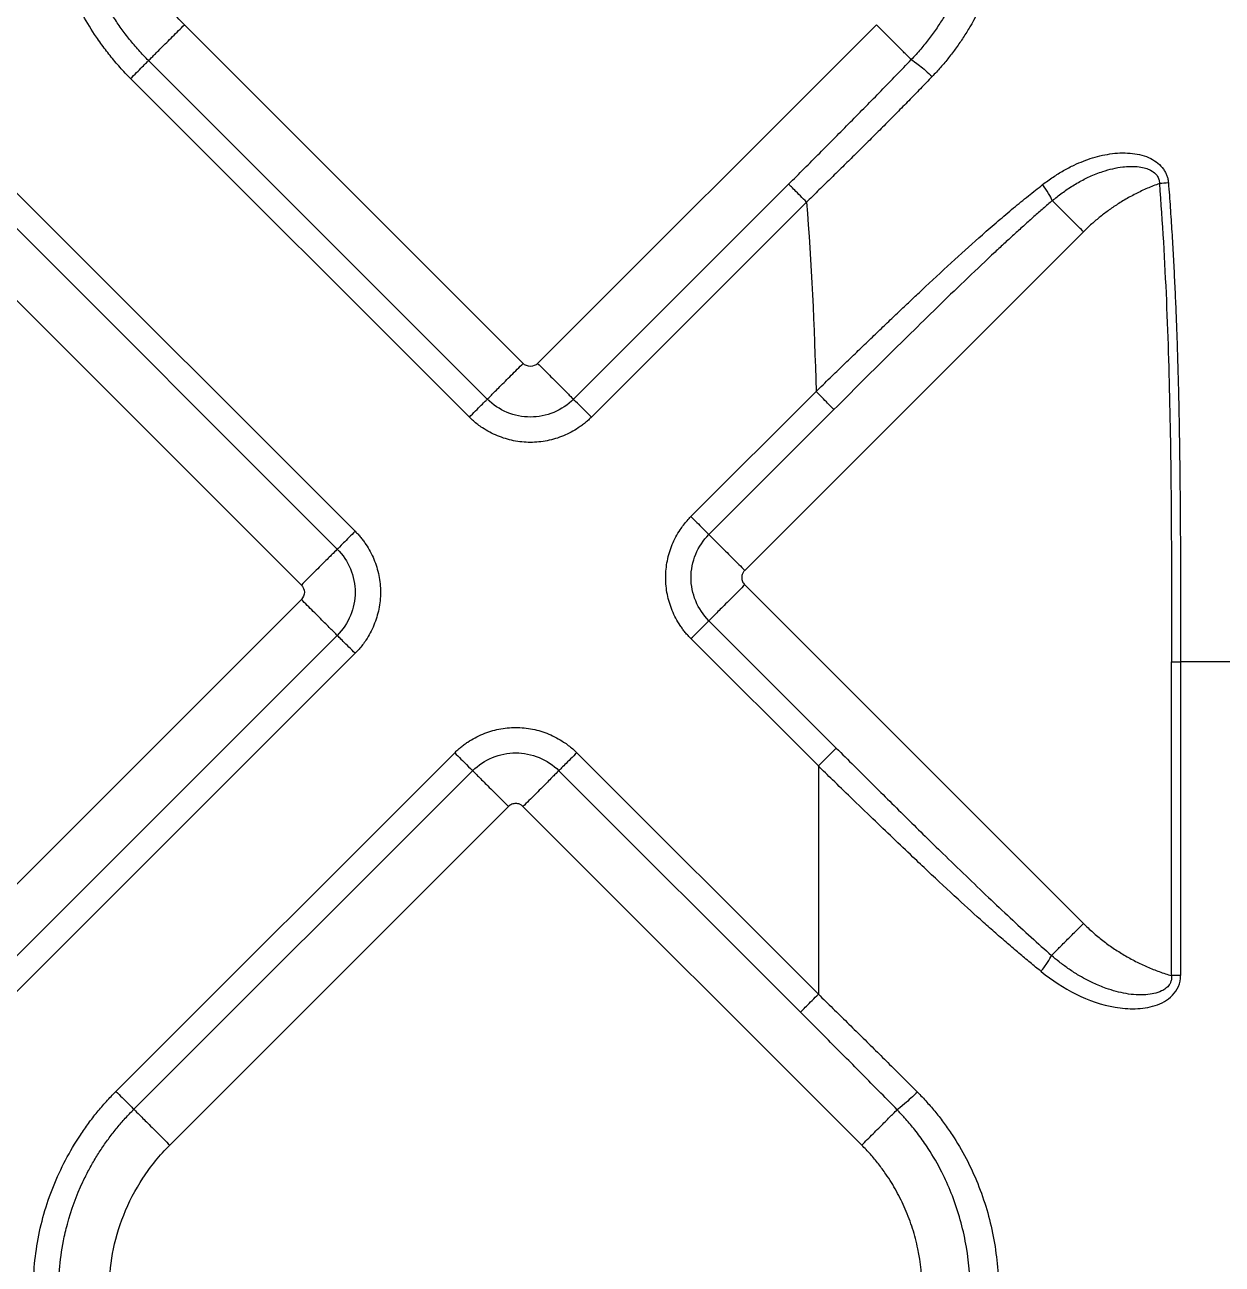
# Model space of a CAD drawing. Extents: x 0 to 84, y -21 to 126.
# Drawn here: x 53.73 to 56.058, y 36.612 to 39.023 of the extents above; entities that cross this region are included whole.
import ezdxf

# ---------------------------------------------------------------- set-up
doc = ezdxf.new("R2010")
doc.units = 0
doc.header["$MEASUREMENT"] = 0
doc.layers.add('1', color=4, linetype='Continuous')

# ---------------------------------------------------------------- blocks, each defined once
blk = doc.blocks.new('PRODIGY')
at = {"layer": '1', "color": 3, "linetype": 'Continuous', "lineweight": 25}
for p, q in [((54.6986, 38.3647), (54.04, 39.0234)), ((54.7269, 38.3647), (55.3856, 39.0234)), ((54.6289, 38.295), (53.9703, 38.9537)), ((54.5941, 38.2602), (53.9354, 38.9188)), ((54.7966, 38.295), (55.2149, 38.7133)), ((53.7134, 38.6968), (54.3721, 38.0382)), ((55.2498, 38.6785), (54.8315, 38.2602)), ((53.6786, 38.662), (54.3372, 38.0033)), ((55.7882, 38.6208), (55.1295, 37.9621)), ((53.6089, 38.5923), (54.2675, 37.9336)), ((55.025, 38.0667), (55.2683, 38.31)), ((55.3031, 38.2751), (55.0598, 38.0318)), ((55.1295, 37.9338), (55.7882, 37.2752)), ((54.2675, 37.9053), (53.6089, 37.2467)), ((55.0598, 37.8641), (55.3075, 37.6164)), ((54.3372, 37.8356), (53.6786, 37.177)), ((55.2727, 37.5816), (55.025, 37.8293)), ((54.3721, 37.8008), (53.7134, 37.1421)), ((55.9594, 37.1737), (55.9594, 37.7842)), ((55.977, 37.7843), (55.977, 37.1737)), ((53.9069, 36.9486), (54.5656, 37.6073)), ((54.803, 37.6073), (55.2727, 37.1376)), ((53.9418, 36.9138), (54.6004, 37.5724)), ((55.2378, 37.1027), (54.7681, 37.5724)), ((55.2727, 37.5816), (55.2727, 37.1376)), ((54.0115, 36.844), (54.6701, 37.5027)), ((55.3571, 36.844), (54.6984, 37.5027))]:
    blk.add_line(p, q, dxfattribs=at)
for points, knots in [([(55.2762, 42.4008), (55.3059, 42.3711), (55.3644, 42.3126), (55.4505, 42.2258), (55.5334, 42.1414), (55.6129, 42.0591), (55.7381, 41.9271), (55.9065, 41.7423), (56.1149, 41.4932), (56.3135, 41.2287), (56.5001, 40.9444), (56.6677, 40.6449), (56.8149, 40.3282), (56.9368, 40.0011), (57.0324, 39.6686), (57.1019, 39.3411), (57.1497, 39.018), (57.1797, 38.6988), (57.193, 38.4374), (57.1987, 38.2332), (57.201, 38.0846), (57.2021, 37.9348), (57.2021, 37.8346), (57.2022, 37.7843)], [0, 0, 0, 0, 0.024284, 0.047825, 0.070619, 0.092663, 0.113954, 0.175776, 0.237143, 0.301604, 0.366855, 0.433504, 0.499789, 0.56856, 0.635144, 0.69965, 0.762122, 0.823968, 0.885028, 0.913435, 0.94207, 0.970927, 1, 1, 1, 1]), ([(53.9354, 38.9188), (53.9319, 38.9224), (53.9249, 38.9295), (53.9148, 38.9405), (53.905, 38.9518), (53.8955, 38.9633), (53.8863, 38.9751), (53.8774, 38.9872), (53.8622, 39.009), (53.8422, 39.0416), (53.8188, 39.0889), (53.7991, 39.1411), (53.7816, 39.2092), (53.7739, 39.2784), (53.7752, 39.3468), (53.7819, 39.4026), (53.7944, 39.4577), (53.8128, 39.5113), (53.8367, 39.5627), (53.8606, 39.6031), (53.8819, 39.6338), (53.8987, 39.6556), (53.9165, 39.6764), (53.9291, 39.6895), (53.9354, 39.6959)], [0, 0, 0, 0, 0.017341, 0.034665, 0.051985, 0.069313, 0.086663, 0.104047, 0.121478, 0.179141, 0.236743, 0.304922, 0.372836, 0.480686, 0.54577, 0.610337, 0.67596, 0.741895, 0.807114, 0.872629, 0.904913, 0.936849, 0.968517, 1, 1, 1, 1]), ([(55.4885, 39.6878), (55.4917, 39.6843), (55.4981, 39.6773), (55.5074, 39.6664), (55.5164, 39.6553), (55.5251, 39.6439), (55.5336, 39.6323), (55.5419, 39.6203), (55.5563, 39.5983), (55.5753, 39.5654), (55.6035, 39.5054), (55.629, 39.4259), (55.6429, 39.3249), (55.6394, 39.2219), (55.6199, 39.1355), (55.5939, 39.0688), (55.5731, 39.0283), (55.5547, 38.9987), (55.541, 38.9786), (55.5262, 38.9592), (55.5106, 38.9404), (55.4995, 38.9285), (55.4939, 38.9226)], [0, 0, 0, 0, 0.01692, 0.033888, 0.050913, 0.068002, 0.085163, 0.102402, 0.119728, 0.178784, 0.237696, 0.355572, 0.473917, 0.598774, 0.720988, 0.788048, 0.854539, 0.883635, 0.912678, 0.941719, 0.970809, 1, 1, 1, 1]), ([(53.9703, 38.9537), (53.967, 38.957), (53.9605, 38.9636), (53.9511, 38.9738), (53.9421, 38.9842), (53.9334, 38.9948), (53.9251, 39.0055), (53.9171, 39.0163), (53.9095, 39.0272), (53.9023, 39.0382), (53.8954, 39.0493), (53.8889, 39.0605), (53.8827, 39.0717), (53.8768, 39.0831), (53.8712, 39.0945), (53.8636, 39.1113), (53.8504, 39.1441), (53.8355, 39.1938), (53.8266, 39.2472), (53.8231, 39.2987), (53.8244, 39.3488), (53.8312, 39.3973), (53.8447, 39.4552), (53.8616, 39.5014), (53.8823, 39.5426), (53.8947, 39.5645), (53.908, 39.5856), (53.9223, 39.6059), (53.9375, 39.6252), (53.9534, 39.6437), (53.9647, 39.6553), (53.9703, 39.6611)], [0, 0, 0, 0, 0.017777, 0.035429, 0.05295, 0.070335, 0.087579, 0.104677, 0.121626, 0.138421, 0.155059, 0.171537, 0.18785, 0.204007, 0.220236, 0.23663, 0.2744, 0.355233, 0.434068, 0.480754, 0.552372, 0.624938, 0.667358, 0.779414, 0.811539, 0.843523, 0.875326, 0.90691, 0.93824, 0.96928, 1, 1, 1, 1]), ([(55.4473, 39.6531), (55.4505, 39.6497), (55.4569, 39.6427), (55.4661, 39.632), (55.4749, 39.6211), (55.4835, 39.6099), (55.4917, 39.5986), (55.4996, 39.587), (55.5071, 39.5753), (55.5143, 39.5633), (55.5212, 39.5512), (55.5278, 39.539), (55.534, 39.5265), (55.5399, 39.5139), (55.5455, 39.5012), (55.5507, 39.4883), (55.5556, 39.4753), (55.5602, 39.4622), (55.5644, 39.4489), (55.5682, 39.4355), (55.5718, 39.422), (55.5749, 39.4084), (55.5783, 39.3922), (55.5815, 39.3731), (55.5843, 39.3513), (55.5862, 39.3292), (55.5871, 39.3071), (55.5872, 39.2848), (55.5862, 39.2624), (55.5843, 39.2399), (55.5813, 39.2174), (55.5773, 39.1948), (55.5723, 39.1723), (55.5661, 39.1498), (55.5588, 39.1274), (55.5503, 39.105), (55.5406, 39.0829), (55.5296, 39.0608), (55.5173, 39.039), (55.5036, 39.0175), (55.4884, 38.9963), (55.4718, 38.9755), (55.4595, 38.9623), (55.4534, 38.9556)], [0, 0, 0, 0, 0.0184524, 0.0368438, 0.0551809, 0.0734701, 0.0917175, 0.1099286, 0.1281088, 0.1462632, 0.1643963, 0.1825126, 0.2006165, 0.2187119, 0.2368027, 0.2548927, 0.2729855, 0.2910848, 0.309194, 0.3273167, 0.3454565, 0.3636171, 0.3818022, 0.4103716, 0.4390267, 0.4677849, 0.4966652, 0.5256885, 0.5548765, 0.5842485, 0.613828, 0.6436443, 0.6737311, 0.7041268, 0.7348736, 0.7660181, 0.7976104, 0.8297053, 0.8623617, 0.8956444, 0.9296243, 0.9643801, 1, 1, 1, 1]), ([(54.04, 39.0234), (54.0204, 39.043), (54.0028, 39.0647), (53.9728, 39.1106), (53.9603, 39.1348), (53.9408, 39.1843), (53.9336, 39.2095), (53.9244, 39.2592), (53.9223, 39.2837), (53.9223, 39.3311), (53.9244, 39.3556), (53.9336, 39.4053), (53.9408, 39.4305), (53.9603, 39.48), (53.9728, 39.5042), (54.0028, 39.5501), (54.0204, 39.5718), (54.04, 39.5914)], [0, 0, 0, 0, 0.125, 0.125, 0.25, 0.25, 0.375, 0.375, 0.5, 0.5, 0.625, 0.625, 0.75, 0.75, 0.875, 0.875, 1, 1, 1, 1]), ([(53.9703, 38.9537), (53.9716, 38.955), (53.9743, 38.9577), (53.9826, 38.9661), (53.9883, 38.9717), (54.0016, 38.985), (54.0092, 38.9926), (54.0247, 39.0081), (54.0326, 39.016), (54.04, 39.0234)], [0, 0, 0, 0, 0.25, 0.25, 0.5, 0.5, 0.75, 0.75, 1, 1, 1, 1]), ([(55.4534, 38.9556), (55.4513, 38.9577), (55.4479, 38.961), (55.439, 38.97), (55.4333, 38.9757), (55.4206, 38.9884), (55.4136, 38.9954), (55.3994, 39.0095), (55.3923, 39.0167), (55.3856, 39.0234)], [0, 0, 0, 0, 0.25, 0.25, 0.5, 0.5, 0.75, 0.75, 1, 1, 1, 1]), ([(53.9354, 38.9188), (53.9391, 38.9225), (53.943, 38.9265), (53.9508, 38.9342), (53.9546, 38.938), (53.9613, 38.9447), (53.9641, 38.9475), (53.9683, 38.9517), (53.9696, 38.953), (53.9703, 38.9537)], [0, 0, 0, 0, 0.25, 0.25, 0.5, 0.5, 0.75, 0.75, 1, 1, 1, 1]), ([(55.2149, 38.7133), (55.225, 38.7234), (55.2452, 38.7436), (55.2753, 38.7739), (55.3053, 38.8041), (55.3352, 38.8344), (55.365, 38.8646), (55.3946, 38.8949), (55.4241, 38.9252), (55.4436, 38.9455), (55.4534, 38.9556)], [0, 0, 0, 0, 0.125775, 0.251309, 0.37661, 0.501689, 0.626557, 0.751223, 0.8757, 1, 1, 1, 1]), ([(55.4534, 38.9556), (55.4565, 38.9542), (55.4624, 38.9501), (55.477, 38.9382), (55.4857, 38.9304), (55.4939, 38.9226)], [0, 0, 0, 0, 0.5, 0.5, 1, 1, 1, 1]), ([(55.4939, 38.9226), (55.4863, 38.9147), (55.4712, 38.899), (55.4485, 38.8757), (55.4258, 38.8527), (55.4033, 38.83), (55.3809, 38.8076), (55.3587, 38.7855), (55.3366, 38.7636), (55.3147, 38.742), (55.2929, 38.7206), (55.2713, 38.6995), (55.2569, 38.6855), (55.2498, 38.6785)], [0, 0, 0, 0, 0.095402, 0.189881, 0.283445, 0.376104, 0.467864, 0.558735, 0.648723, 0.737837, 0.826083, 0.913468, 1, 1, 1, 1]), ([(55.7088, 38.7125), (55.7122, 38.7151), (55.7188, 38.7201), (55.729, 38.7271), (55.7392, 38.7337), (55.7495, 38.7398), (55.7599, 38.7455), (55.7726, 38.7518), (55.7879, 38.7584), (55.8124, 38.7669), (55.8444, 38.7742), (55.8829, 38.7749), (55.9135, 38.7675), (55.933, 38.7548), (55.9422, 38.7451), (55.9476, 38.7365), (55.9506, 38.7299), (55.9526, 38.723), (55.9531, 38.7183), (55.9534, 38.7159)], [0, 0, 0, 0, 0.0432473, 0.0857837, 0.1276614, 0.1689354, 0.2096631, 0.2499045, 0.3169554, 0.3830118, 0.5215077, 0.66075, 0.7902274, 0.8486307, 0.9023594, 0.9277924, 0.9523568, 0.9756926, 1, 1, 1, 1]), ([(55.7276, 38.6813), (55.7307, 38.6839), (55.7369, 38.689), (55.7467, 38.6964), (55.7568, 38.7035), (55.7673, 38.7103), (55.7783, 38.7168), (55.7893, 38.7228), (55.805, 38.7303), (55.8234, 38.7377), (55.845, 38.7438), (55.8673, 38.7478), (55.8881, 38.7485), (55.9054, 38.7458), (55.9168, 38.7419), (55.9254, 38.7367), (55.9317, 38.73), (55.9347, 38.7243), (55.9358, 38.7189), (55.9358, 38.7161), (55.9358, 38.7146)], [0, 0, 0, 0, 0.049075, 0.098952, 0.149655, 0.201216, 0.25365, 0.30695, 0.35578, 0.469344, 0.55264, 0.635234, 0.752272, 0.810645, 0.853504, 0.903807, 0.932994, 0.96685, 0.980816, 1, 1, 1, 1]), ([(55.2498, 38.6785), (55.2459, 38.6824), (55.2417, 38.6866), (55.2337, 38.6945), (55.2299, 38.6983), (55.2234, 38.7049), (55.2207, 38.7076), (55.2168, 38.7115), (55.2155, 38.7127), (55.2149, 38.7133)], [0, 0, 0, 0, 0.25, 0.25, 0.5, 0.5, 0.75, 0.75, 1, 1, 1, 1]), ([(55.2683, 38.31), (55.2773, 38.3188), (55.2952, 38.3362), (55.3215, 38.3617), (55.3469, 38.3863), (55.3715, 38.4099), (55.3951, 38.4326), (55.4178, 38.4543), (55.4397, 38.4751), (55.4607, 38.4949), (55.4933, 38.5255), (55.5367, 38.5657), (55.5838, 38.6082), (55.6219, 38.6415), (55.6517, 38.6668), (55.6805, 38.6904), (55.6995, 38.7053), (55.7088, 38.7125)], [0, 0, 0, 0, 0.0632587, 0.1243315, 0.1832352, 0.2399848, 0.2945941, 0.3470754, 0.3974397, 0.445697, 0.4918563, 0.6215445, 0.742252, 0.8111445, 0.8770419, 0.9399809, 1, 1, 1, 1]), ([(55.7276, 38.6813), (55.7262, 38.6852), (55.7237, 38.69), (55.7172, 38.7007), (55.7132, 38.7067), (55.7088, 38.7125)], [0, 0, 0, 0, 0.5, 0.5, 1, 1, 1, 1]), ([(55.9358, 38.7146), (55.9319, 38.7131), (55.924, 38.7102), (55.9124, 38.7053), (55.901, 38.7002), (55.8897, 38.6946), (55.8786, 38.6887), (55.8676, 38.6824), (55.8541, 38.6742), (55.8384, 38.6636), (55.8209, 38.6503), (55.804, 38.6361), (55.7935, 38.6259), (55.7882, 38.6208)], [0, 0, 0, 0, 0.071362, 0.142629, 0.213873, 0.285164, 0.356572, 0.428168, 0.500021, 0.625577, 0.750508, 0.875189, 1, 1, 1, 1]), ([(55.9358, 38.7146), (55.9475, 38.5639), (55.9534, 38.4109), (55.9579, 38.1793), (55.9587, 38.1017), (55.9592, 37.9849), (55.9593, 37.9459), (55.9594, 37.8873), (55.9594, 37.8629), (55.9594, 37.8384), (55.9594, 37.8311), (55.9594, 37.8286), (55.9594, 37.8234), (55.9594, 37.8206), (55.9594, 37.8117), (55.9594, 37.8055), (55.9594, 37.7943), (55.9594, 37.7892), (55.9594, 37.7842)], [0, 0, 0, 0, 0.5, 0.5, 0.75, 0.75, 0.875, 0.875, 0.9375, 0.953125, 0.953125, 0.960938, 0.960938, 0.96875, 0.96875, 0.984375, 0.984375, 1, 1, 1, 1]), ([(55.9534, 38.7159), (55.9546, 38.6999), (55.957, 38.6681), (55.9601, 38.6205), (55.9628, 38.5734), (55.9652, 38.5267), (55.9673, 38.4805), (55.9691, 38.4348), (55.9707, 38.3896), (55.972, 38.3449), (55.9731, 38.3007), (55.9754, 38.1931), (55.977, 38.021), (55.977, 37.8635), (55.977, 37.7843)], [0, 0, 0, 0, 0.051633, 0.102774, 0.153414, 0.203543, 0.253153, 0.302235, 0.350779, 0.398776, 0.446219, 0.493097, 0.745096, 1, 1, 1, 1]), ([(55.7276, 38.6813), (55.7218, 38.6763), (55.7098, 38.6661), (55.6918, 38.6502), (55.6735, 38.6338), (55.6548, 38.6168), (55.6356, 38.5992), (55.6051, 38.5708), (55.563, 38.531), (55.5106, 38.4804), (55.4586, 38.4295), (55.4072, 38.3787), (55.3553, 38.3272), (55.3206, 38.2925), (55.3031, 38.2751)], [0, 0, 0, 0, 0.039812, 0.080745, 0.122804, 0.165992, 0.210315, 0.255775, 0.37943, 0.506106, 0.627516, 0.750284, 0.874437, 1, 1, 1, 1]), ([(55.7882, 38.6208), (55.7828, 38.6262), (55.7771, 38.6318), (55.7658, 38.6432), (55.76, 38.649), (55.7491, 38.6598), (55.744, 38.665), (55.7348, 38.6741), (55.7309, 38.6781), (55.7276, 38.6813)], [0, 0, 0, 0, 0.25, 0.25, 0.5, 0.5, 0.75, 0.75, 1, 1, 1, 1]), ([(54.6289, 38.295), (54.6302, 38.2963), (54.633, 38.299), (54.6413, 38.3074), (54.647, 38.3131), (54.6603, 38.3264), (54.6679, 38.334), (54.6834, 38.3495), (54.6913, 38.3574), (54.6986, 38.3647)], [0, 0, 0, 0, 0.25, 0.25, 0.5, 0.5, 0.75, 0.75, 1, 1, 1, 1]), ([(54.7269, 38.3647), (54.7343, 38.3574), (54.7422, 38.3495), (54.7577, 38.334), (54.7653, 38.3264), (54.7786, 38.3131), (54.7842, 38.3074), (54.7926, 38.299), (54.7953, 38.2963), (54.7966, 38.295)], [0, 0, 0, 0, 0.25, 0.25, 0.5, 0.5, 0.75, 0.75, 1, 1, 1, 1]), ([(54.5941, 38.2602), (54.598, 38.2641), (54.6021, 38.2683), (54.6101, 38.2762), (54.6139, 38.28), (54.6205, 38.2866), (54.6232, 38.2893), (54.6271, 38.2932), (54.6283, 38.2944), (54.6289, 38.295)], [0, 0, 0, 0, 0.25, 0.25, 0.5, 0.5, 0.75, 0.75, 1, 1, 1, 1]), ([(54.7966, 38.295), (54.7858, 38.2842), (54.7726, 38.2754), (54.7437, 38.2635), (54.7281, 38.2603), (54.6974, 38.2603), (54.6819, 38.2635), (54.653, 38.2754), (54.6398, 38.2842), (54.6289, 38.295)], [0, 0, 0, 0, 0.25, 0.25, 0.5, 0.5, 0.75, 0.75, 1, 1, 1, 1]), ([(54.8315, 38.2602), (54.8232, 38.2685), (54.815, 38.2767), (54.8023, 38.2893), (54.798, 38.2936), (54.7966, 38.295)], [0, 0, 0, 0, 0.5, 0.5, 1, 1, 1, 1]), ([(55.3031, 38.2751), (55.3025, 38.2758), (55.3011, 38.2771), (55.2969, 38.2813), (55.2941, 38.2841), (55.2875, 38.2908), (55.2837, 38.2946), (55.2759, 38.3023), (55.272, 38.3063), (55.2683, 38.31)], [0, 0, 0, 0, 0.25, 0.25, 0.5, 0.5, 0.75, 0.75, 1, 1, 1, 1]), ([(54.8315, 38.2602), (54.8295, 38.2583), (54.8256, 38.2545), (54.8193, 38.2491), (54.8128, 38.244), (54.8038, 38.2377), (54.792, 38.2307), (54.7771, 38.2236), (54.7616, 38.2181), (54.7403, 38.2127), (54.7128, 38.2099), (54.6853, 38.2127), (54.664, 38.2181), (54.6485, 38.2236), (54.6336, 38.2307), (54.621, 38.2382), (54.6105, 38.2456), (54.602, 38.2526), (54.5967, 38.2577), (54.5941, 38.2602)], [0, 0, 0, 0, 0.031198, 0.062422, 0.093752, 0.125266, 0.187622, 0.250173, 0.31267, 0.375042, 0.499989, 0.624937, 0.687308, 0.749825, 0.812368, 0.874743, 0.916727, 0.958417, 1, 1, 1, 1]), ([(55.025, 37.8293), (55.0231, 37.8312), (55.0193, 37.8352), (55.0139, 37.8414), (55.0088, 37.8479), (55.0025, 37.8569), (54.9955, 37.8688), (54.9884, 37.8837), (54.9829, 37.8992), (54.9775, 37.9205), (54.9747, 37.948), (54.9775, 37.9755), (54.9829, 37.9968), (54.9884, 38.0123), (54.9955, 38.0272), (55.003, 38.0398), (55.0104, 38.0502), (55.0174, 38.0588), (55.0225, 38.0641), (55.025, 38.0667)], [0, 0, 0, 0, 0.031185, 0.062405, 0.09374, 0.125267, 0.187634, 0.250185, 0.312695, 0.375073, 0.500022, 0.624968, 0.687333, 0.749838, 0.812381, 0.874745, 0.916712, 0.958401, 1, 1, 1, 1]), ([(55.025, 38.0667), (55.0287, 38.063), (55.0326, 38.0591), (55.0404, 38.0513), (55.0442, 38.0475), (55.0508, 38.0408), (55.0537, 38.038), (55.0578, 38.0338), (55.0592, 38.0325), (55.0598, 38.0318)], [0, 0, 0, 0, 0.25, 0.25, 0.5, 0.5, 0.75, 0.75, 1, 1, 1, 1]), ([(54.3721, 38.0382), (54.3638, 38.0299), (54.3556, 38.0217), (54.343, 38.009), (54.3386, 38.0047), (54.3372, 38.0033)], [0, 0, 0, 0, 0.5, 0.5, 1, 1, 1, 1]), ([(54.3721, 38.0382), (54.374, 38.0362), (54.3778, 38.0323), (54.3832, 38.026), (54.3882, 38.0195), (54.3945, 38.0105), (54.4016, 37.9987), (54.4086, 37.9838), (54.4142, 37.9683), (54.4196, 37.947), (54.4224, 37.9195), (54.4196, 37.892), (54.4142, 37.8707), (54.4086, 37.8552), (54.4016, 37.8403), (54.3941, 37.8277), (54.3866, 37.8172), (54.3797, 37.8087), (54.3746, 37.8034), (54.3721, 37.8008)], [0, 0, 0, 0, 0.0311978, 0.062422, 0.0937518, 0.1252655, 0.1876219, 0.2501726, 0.3126696, 0.3750423, 0.4999886, 0.6249367, 0.6873081, 0.7498252, 0.8123684, 0.8747429, 0.9167266, 0.9584166, 1, 1, 1, 1]), ([(55.0598, 37.8641), (55.049, 37.875), (55.0402, 37.8882), (55.0283, 37.9171), (55.0251, 37.9326), (55.0251, 37.9633), (55.0283, 37.9789), (55.0402, 38.0078), (55.049, 38.021), (55.0598, 38.0318)], [0, 0, 0, 0, 0.25, 0.25, 0.5, 0.5, 0.75, 0.75, 1, 1, 1, 1]), ([(55.0598, 38.0318), (55.0611, 38.0305), (55.0638, 38.0278), (55.0722, 38.0194), (55.0779, 38.0138), (55.0912, 38.0005), (55.0988, 37.9929), (55.1143, 37.9774), (55.1222, 37.9695), (55.1295, 37.9621)], [0, 0, 0, 0, 0.25, 0.25, 0.5, 0.5, 0.75, 0.75, 1, 1, 1, 1]), ([(54.3372, 38.0033), (54.3359, 38.002), (54.3332, 37.9993), (54.3249, 37.991), (54.3193, 37.9853), (54.306, 37.9721), (54.2984, 37.9645), (54.2828, 37.9489), (54.2749, 37.941), (54.2675, 37.9336)], [0, 0, 0, 0, 0.25, 0.25, 0.5, 0.5, 0.75, 0.75, 1, 1, 1, 1]), ([(54.3372, 38.0033), (54.3481, 37.9925), (54.3568, 37.9793), (54.3688, 37.9504), (54.372, 37.9348), (54.372, 37.9041), (54.3688, 37.8886), (54.3568, 37.8597), (54.3481, 37.8465), (54.3372, 37.8356)], [0, 0, 0, 0, 0.25, 0.25, 0.5, 0.5, 0.75, 0.75, 1, 1, 1, 1]), ([(55.1295, 37.9621), (55.1289, 37.9615), (55.1278, 37.9602), (55.1263, 37.958), (55.125, 37.9553), (55.1239, 37.9519), (55.1235, 37.948), (55.1239, 37.9441), (55.1251, 37.9403), (55.1269, 37.9368), (55.1287, 37.9348), (55.1295, 37.9338)], [0, 0, 0, 0, 0.083056, 0.165924, 0.250053, 0.375207, 0.499866, 0.624355, 0.749835, 0.875133, 1, 1, 1, 1]), ([(55.1295, 37.9338), (55.1222, 37.9265), (55.1143, 37.9186), (55.0988, 37.9031), (55.0912, 37.8955), (55.0779, 37.8822), (55.0722, 37.8765), (55.0638, 37.8681), (55.0611, 37.8654), (55.0598, 37.8641)], [0, 0, 0, 0, 0.25, 0.25, 0.5, 0.5, 0.75, 0.75, 1, 1, 1, 1]), ([(54.3372, 37.8356), (54.3359, 37.8369), (54.3332, 37.8396), (54.3249, 37.848), (54.3192, 37.8537), (54.3059, 37.867), (54.2983, 37.8746), (54.2828, 37.8901), (54.2749, 37.898), (54.2675, 37.9053)], [0, 0, 0, 0, 0.25, 0.25, 0.5, 0.5, 0.75, 0.75, 1, 1, 1, 1]), ([(55.025, 37.8293), (55.0333, 37.8375), (55.0415, 37.8458), (55.0541, 37.8584), (55.0585, 37.8628), (55.0598, 37.8641)], [0, 0, 0, 0, 0.5, 0.5, 1, 1, 1, 1]), ([(54.3721, 37.8008), (54.3681, 37.8047), (54.364, 37.8088), (54.356, 37.8168), (54.3522, 37.8206), (54.3457, 37.8272), (54.343, 37.8298), (54.3391, 37.8338), (54.3378, 37.835), (54.3372, 37.8356)], [0, 0, 0, 0, 0.25, 0.25, 0.5, 0.5, 0.75, 0.75, 1, 1, 1, 1]), ([(57.2022, 37.7843), (57.1825, 37.7843), (57.1584, 37.7843), (57.1013, 37.7843), (57.0683, 37.7843), (56.9934, 37.7843), (56.9515, 37.7843), (56.8595, 37.7843), (56.8093, 37.7843), (56.7016, 37.7843), (56.6441, 37.7843), (56.523, 37.7843), (56.4594, 37.7843), (56.3276, 37.7843), (56.2594, 37.7843), (56.12, 37.7843), (56.0489, 37.7843), (55.977, 37.7843)], [0, 0, 0, 0, 0.125, 0.125, 0.25, 0.25, 0.375, 0.375, 0.5, 0.5, 0.625, 0.625, 0.75, 0.75, 0.875, 0.875, 1, 1, 1, 1]), ([(54.5656, 37.6073), (54.5675, 37.6092), (54.5715, 37.613), (54.5777, 37.6183), (54.5842, 37.6234), (54.5932, 37.6297), (54.6051, 37.6368), (54.62, 37.6438), (54.6355, 37.6494), (54.6568, 37.6548), (54.6843, 37.6576), (54.7118, 37.6548), (54.7331, 37.6494), (54.7486, 37.6438), (54.7635, 37.6368), (54.7761, 37.6293), (54.7865, 37.6218), (54.7951, 37.6149), (54.8004, 37.6098), (54.803, 37.6073)], [0, 0, 0, 0, 0.031198, 0.062422, 0.093752, 0.125266, 0.187622, 0.250173, 0.31267, 0.375042, 0.499989, 0.624937, 0.687308, 0.749825, 0.812368, 0.874743, 0.916727, 0.958417, 1, 1, 1, 1]), ([(55.2727, 37.5816), (55.2764, 37.5853), (55.2803, 37.5892), (55.2881, 37.597), (55.2919, 37.6008), (55.2985, 37.6074), (55.3013, 37.6102), (55.3055, 37.6144), (55.3069, 37.6158), (55.3075, 37.6164)], [0, 0, 0, 0, 0.25, 0.25, 0.5, 0.5, 0.75, 0.75, 1, 1, 1, 1]), ([(55.3075, 37.6164), (55.3191, 37.6049), (55.3422, 37.5818), (55.3769, 37.5473), (55.4114, 37.513), (55.4459, 37.4789), (55.4803, 37.445), (55.5182, 37.4079), (55.5592, 37.3682), (55.6028, 37.3264), (55.645, 37.2867), (55.6858, 37.2489), (55.7128, 37.2248), (55.726, 37.213)], [0, 0, 0, 0, 0.084278, 0.168216, 0.25182, 0.335098, 0.418055, 0.5007, 0.608616, 0.712481, 0.812316, 0.908146, 1, 1, 1, 1]), ([(54.5656, 37.6073), (54.5738, 37.599), (54.5821, 37.5908), (54.5947, 37.5781), (54.5991, 37.5738), (54.6004, 37.5724)], [0, 0, 0, 0, 0.5, 0.5, 1, 1, 1, 1]), ([(54.6004, 37.5724), (54.6113, 37.5833), (54.6245, 37.592), (54.6533, 37.604), (54.6689, 37.6072), (54.6996, 37.6072), (54.7152, 37.604), (54.7441, 37.592), (54.7573, 37.5833), (54.7681, 37.5724)], [0, 0, 0, 0, 0.25, 0.25, 0.5, 0.5, 0.75, 0.75, 1, 1, 1, 1]), ([(54.803, 37.6073), (54.7991, 37.6033), (54.7949, 37.5992), (54.7869, 37.5912), (54.7831, 37.5874), (54.7766, 37.5809), (54.7739, 37.5782), (54.77, 37.5743), (54.7687, 37.573), (54.7681, 37.5724)], [0, 0, 0, 0, 0.25, 0.25, 0.5, 0.5, 0.75, 0.75, 1, 1, 1, 1]), ([(54.6004, 37.5724), (54.6017, 37.5711), (54.6044, 37.5684), (54.6128, 37.5601), (54.6184, 37.5544), (54.6317, 37.5412), (54.6393, 37.5336), (54.6548, 37.518), (54.6627, 37.5101), (54.6701, 37.5027)], [0, 0, 0, 0, 0.25, 0.25, 0.5, 0.5, 0.75, 0.75, 1, 1, 1, 1]), ([(54.7681, 37.5724), (54.7668, 37.5711), (54.7641, 37.5684), (54.7557, 37.56), (54.7501, 37.5544), (54.7368, 37.5411), (54.7292, 37.5335), (54.7137, 37.518), (54.7058, 37.5101), (54.6984, 37.5027)], [0, 0, 0, 0, 0.25, 0.25, 0.5, 0.5, 0.75, 0.75, 1, 1, 1, 1]), ([(55.7057, 37.1819), (55.6987, 37.1876), (55.6843, 37.1994), (55.6625, 37.2176), (55.6402, 37.2366), (55.6173, 37.2565), (55.5851, 37.285), (55.5411, 37.3251), (55.4954, 37.3677), (55.4403, 37.4199), (55.3902, 37.4677), (55.3382, 37.5179), (55.3028, 37.5522), (55.2819, 37.5726), (55.2727, 37.5816)], [0, 0, 0, 0, 0.046857, 0.095348, 0.145472, 0.197224, 0.250599, 0.364837, 0.500617, 0.568467, 0.750381, 0.851922, 0.935063, 1, 1, 1, 1]), ([(54.6984, 37.5027), (54.6978, 37.5033), (54.6965, 37.5045), (54.6943, 37.5059), (54.6916, 37.5073), (54.6882, 37.5083), (54.6843, 37.5087), (54.6804, 37.5083), (54.6766, 37.5071), (54.6731, 37.5053), (54.6711, 37.5036), (54.6701, 37.5027)], [0, 0, 0, 0, 0.082905, 0.165885, 0.250407, 0.376046, 0.500113, 0.624129, 0.749819, 0.875798, 1, 1, 1, 1]), ([(55.726, 37.213), (55.7291, 37.216), (55.733, 37.22), (55.7422, 37.2292), (55.7475, 37.2345), (55.7588, 37.2457), (55.7647, 37.2517), (55.7766, 37.2636), (55.7826, 37.2695), (55.7882, 37.2752)], [0, 0, 0, 0, 0.25, 0.25, 0.5, 0.5, 0.75, 0.75, 1, 1, 1, 1]), ([(55.7882, 37.2752), (55.7912, 37.2722), (55.7972, 37.2664), (55.8065, 37.258), (55.816, 37.2498), (55.8258, 37.242), (55.8358, 37.2344), (55.8461, 37.2272), (55.8567, 37.2203), (55.871, 37.2115), (55.8894, 37.2013), (55.9122, 37.1905), (55.9355, 37.1812), (55.9515, 37.1762), (55.9594, 37.1737)], [0, 0, 0, 0, 0.062434, 0.124765, 0.187054, 0.249363, 0.311754, 0.374288, 0.437027, 0.500031, 0.625754, 0.750663, 0.875247, 1, 1, 1, 1]), ([(55.7057, 37.1819), (55.7105, 37.1879), (55.7148, 37.1939), (55.7219, 37.2046), (55.7245, 37.2094), (55.726, 37.213)], [0, 0, 0, 0, 0.5, 0.5, 1, 1, 1, 1]), ([(55.9594, 37.1737), (55.9595, 37.1726), (55.9597, 37.1705), (55.9596, 37.1674), (55.9589, 37.1641), (55.9576, 37.1602), (55.9546, 37.1546), (55.9488, 37.1486), (55.9386, 37.1426), (55.9254, 37.1384), (55.9022, 37.1351), (55.8705, 37.1376), (55.8364, 37.1468), (55.805, 37.1597), (55.7802, 37.1731), (55.7583, 37.1874), (55.7413, 37.2), (55.731, 37.2087), (55.726, 37.213)], [0, 0, 0, 0, 0.0114456, 0.0226954, 0.0338098, 0.0474474, 0.0673792, 0.102139, 0.1385985, 0.1966468, 0.2550672, 0.3984632, 0.5457732, 0.6430354, 0.77091, 0.8526241, 0.9290223, 1, 1, 1, 1]), ([(55.7057, 37.1819), (55.727, 37.1647), (55.7499, 37.1497), (55.7982, 37.1258), (55.8237, 37.1168), (55.8627, 37.1101), (55.8759, 37.109), (55.902, 37.1098), (55.915, 37.1116), (55.9336, 37.1176), (55.9397, 37.1202), (55.9512, 37.1267), (55.9567, 37.1307), (55.9662, 37.1405), (55.9702, 37.1463), (55.9757, 37.1594), (55.977, 37.1666), (55.977, 37.1737)], [0, 0, 0, 0, 0.25, 0.25, 0.5, 0.5, 0.625, 0.625, 0.75, 0.75, 0.8125, 0.8125, 0.875, 0.875, 0.9375, 0.9375, 1, 1, 1, 1]), ([(55.2378, 37.1027), (55.2384, 37.1033), (55.2397, 37.1046), (55.2436, 37.1085), (55.2463, 37.1112), (55.2528, 37.1177), (55.2566, 37.1215), (55.2646, 37.1295), (55.2688, 37.1336), (55.2727, 37.1376)], [0, 0, 0, 0, 0.25, 0.25, 0.5, 0.5, 0.75, 0.75, 1, 1, 1, 1]), ([(55.2727, 37.1376), (55.2821, 37.1284), (55.3008, 37.1101), (55.3287, 37.0828), (55.3565, 37.0555), (55.384, 37.0283), (55.4113, 37.0012), (55.4383, 36.9743), (55.4562, 36.9563), (55.4652, 36.9473)], [0, 0, 0, 0, 0.1451722, 0.2896034, 0.4332746, 0.5761677, 0.7182646, 0.8595477, 1, 1, 1, 1]), ([(55.4259, 36.9129), (55.4155, 36.9236), (55.3945, 36.9449), (55.3631, 36.9768), (55.3317, 37.0085), (55.3004, 37.04), (55.2691, 37.0714), (55.2482, 37.0923), (55.2378, 37.1027)], [0, 0, 0, 0, 0.168056, 0.335543, 0.502471, 0.668849, 0.834689, 1, 1, 1, 1]), ([(53.9069, 36.1715), (53.9034, 36.1751), (53.8964, 36.1822), (53.8863, 36.1932), (53.8765, 36.2044), (53.867, 36.216), (53.8578, 36.2278), (53.8489, 36.2398), (53.8337, 36.2617), (53.8137, 36.2942), (53.7903, 36.3416), (53.7706, 36.3938), (53.7531, 36.4619), (53.7454, 36.531), (53.7467, 36.5994), (53.7534, 36.6553), (53.7659, 36.7104), (53.7843, 36.764), (53.8081, 36.8154), (53.8321, 36.8558), (53.8534, 36.8864), (53.8702, 36.9082), (53.888, 36.9291), (53.9006, 36.9421), (53.9069, 36.9486)], [0, 0, 0, 0, 0.017341, 0.034665, 0.051985, 0.069313, 0.086663, 0.104047, 0.121478, 0.179141, 0.236743, 0.304922, 0.372836, 0.480686, 0.54577, 0.610337, 0.67596, 0.741895, 0.807114, 0.872629, 0.904913, 0.936849, 0.968517, 1, 1, 1, 1]), ([(53.9069, 36.9486), (53.9108, 36.9447), (53.915, 36.9405), (53.923, 36.9326), (53.9268, 36.9287), (53.9333, 36.9222), (53.936, 36.9195), (53.9399, 36.9156), (53.9412, 36.9144), (53.9418, 36.9138)], [0, 0, 0, 0, 0.25, 0.25, 0.5, 0.5, 0.75, 0.75, 1, 1, 1, 1]), ([(55.4652, 36.9473), (55.4568, 36.9391), (55.448, 36.931), (55.4338, 36.9185), (55.4284, 36.9142), (55.4259, 36.9129)], [0, 0, 0, 0, 0.5, 0.5, 1, 1, 1, 1]), ([(55.4652, 36.9473), (55.4683, 36.9441), (55.4746, 36.9377), (55.4837, 36.9278), (55.4925, 36.9178), (55.5011, 36.9074), (55.5094, 36.8969), (55.5175, 36.8862), (55.5253, 36.8752), (55.5404, 36.853), (55.5608, 36.8182), (55.5833, 36.7695), (55.601, 36.7188), (55.6178, 36.6494), (55.6263, 36.5601), (55.6178, 36.4707), (55.601, 36.4013), (55.5833, 36.3506), (55.5608, 36.3019), (55.5381, 36.2633), (55.5177, 36.2339), (55.5012, 36.2126), (55.4838, 36.1921), (55.4714, 36.1792), (55.4652, 36.1728)], [0, 0, 0, 0, 0.015675, 0.031337, 0.046997, 0.062662, 0.078341, 0.094043, 0.109777, 0.125552, 0.187969, 0.250685, 0.312961, 0.375505, 0.500004, 0.624511, 0.687053, 0.749333, 0.812041, 0.87446, 0.905964, 0.937342, 0.968664, 1, 1, 1, 1]), ([(53.9418, 36.2064), (53.9385, 36.2097), (53.932, 36.2163), (53.9226, 36.2265), (53.9136, 36.2369), (53.9049, 36.2474), (53.8966, 36.2581), (53.8886, 36.2689), (53.881, 36.2799), (53.8738, 36.2909), (53.8669, 36.302), (53.8604, 36.3132), (53.8542, 36.3244), (53.8483, 36.3357), (53.8427, 36.3472), (53.8351, 36.364), (53.8219, 36.3968), (53.807, 36.4464), (53.7981, 36.4999), (53.7946, 36.5514), (53.7959, 36.6015), (53.8027, 36.65), (53.8162, 36.7079), (53.8331, 36.754), (53.8538, 36.7953), (53.8662, 36.8171), (53.8795, 36.8382), (53.8938, 36.8585), (53.909, 36.8779), (53.9249, 36.8964), (53.9362, 36.908), (53.9418, 36.9138)], [0, 0, 0, 0, 0.017777, 0.035429, 0.05295, 0.070335, 0.087578, 0.104677, 0.121626, 0.138421, 0.155059, 0.171537, 0.18785, 0.204007, 0.220236, 0.23663, 0.2744, 0.355233, 0.434067, 0.480754, 0.552372, 0.624938, 0.667358, 0.779414, 0.811539, 0.843523, 0.875326, 0.90691, 0.93824, 0.96928, 1, 1, 1, 1]), ([(53.9418, 36.9138), (53.9431, 36.9124), (53.9458, 36.9097), (53.9541, 36.9014), (53.9598, 36.8957), (53.9731, 36.8824), (53.9807, 36.8748), (53.9962, 36.8593), (54.0041, 36.8514), (54.0115, 36.844)], [0, 0, 0, 0, 0.25, 0.25, 0.5, 0.5, 0.75, 0.75, 1, 1, 1, 1]), ([(55.3571, 36.844), (55.3641, 36.8511), (55.3716, 36.8586), (55.3864, 36.8734), (55.3938, 36.8807), (55.4068, 36.8937), (55.4124, 36.8994), (55.4212, 36.9081), (55.4242, 36.9112), (55.4259, 36.9129)], [0, 0, 0, 0, 0.25, 0.25, 0.5, 0.5, 0.75, 0.75, 1, 1, 1, 1]), ([(55.4259, 36.2072), (55.4291, 36.2105), (55.436, 36.2177), (55.4468, 36.2298), (55.4611, 36.247), (55.4745, 36.265), (55.4934, 36.293), (55.5123, 36.3259), (55.539, 36.3851), (55.5616, 36.4623), (55.5708, 36.5601), (55.5615, 36.6578), (55.539, 36.735), (55.5123, 36.7942), (55.4932, 36.8273), (55.4743, 36.8554), (55.4592, 36.8756), (55.442, 36.896), (55.4308, 36.9077), (55.4259, 36.9129)], [0, 0, 0, 0, 0.0176641, 0.0384291, 0.0622731, 0.1039968, 0.12463, 0.1926374, 0.2495884, 0.3746936, 0.5000024, 0.6252999, 0.7504099, 0.8073445, 0.8753666, 0.8972841, 0.9377207, 0.97259, 1, 1, 1, 1]), ([(54.0115, 36.2761), (53.9919, 36.2957), (53.9743, 36.3173), (53.9443, 36.3632), (53.9318, 36.3875), (53.9122, 36.4369), (53.9051, 36.4621), (53.8959, 36.5118), (53.8938, 36.5364), (53.8938, 36.5837), (53.8959, 36.6083), (53.9051, 36.658), (53.9122, 36.6832), (53.9318, 36.7326), (53.9443, 36.7569), (53.9743, 36.8028), (53.9919, 36.8244), (54.0115, 36.844)], [0, 0, 0, 0, 0.125, 0.125, 0.25, 0.25, 0.375, 0.375, 0.5, 0.5, 0.625, 0.625, 0.75, 0.75, 0.875, 0.875, 1, 1, 1, 1]), ([(55.3571, 36.2761), (55.36, 36.279), (55.3657, 36.2848), (55.3739, 36.2939), (55.3819, 36.3031), (55.3896, 36.3127), (55.397, 36.3224), (55.4092, 36.3397), (55.4251, 36.3653), (55.4425, 36.4008), (55.4566, 36.4383), (55.4704, 36.4912), (55.4776, 36.5601), (55.4704, 36.6289), (55.4566, 36.6818), (55.4425, 36.7193), (55.4251, 36.7548), (55.4071, 36.7839), (55.3897, 36.8075), (55.3741, 36.8264), (55.3628, 36.8382), (55.3571, 36.844)], [0, 0, 0, 0, 0.019458, 0.038879, 0.058283, 0.077687, 0.097108, 0.116567, 0.178329, 0.240094, 0.30443, 0.368769, 0.500007, 0.631244, 0.695581, 0.75992, 0.821682, 0.883447, 0.922321, 0.961124, 1, 1, 1, 1])]:
    blk.add_open_spline(points, degree=3, knots=knots, dxfattribs=at)
for points in [[(55.9534, 38.7159), (55.9478, 38.7155), (55.9418, 38.715), (55.9358, 38.7146)], [(55.2498, 38.6785), (55.2592, 38.5611), (55.265, 38.4382), (55.2683, 38.31)], [(54.7269, 38.3647), (54.7232, 38.361), (54.7128, 38.3567), (54.7023, 38.361), (54.6986, 38.3647)], [(54.2675, 37.9336), (54.2712, 37.9299), (54.2755, 37.9195), (54.2712, 37.909), (54.2675, 37.9053)], [(55.9594, 37.7842), (55.9654, 37.7843), (55.9714, 37.7843), (55.977, 37.7843)], [(55.977, 37.1737), (55.9714, 37.1737), (55.9654, 37.1737), (55.9594, 37.1737)]]:
    blk.add_open_spline(points, degree=3, dxfattribs=at)

msp = doc.modelspace()

# ---------------------------------------------------------------- block references
at = {"layer": '1'}
msp.add_blockref('PRODIGY', (0, 0), dxfattribs=at)

doc.saveas('drawing.dxf')
